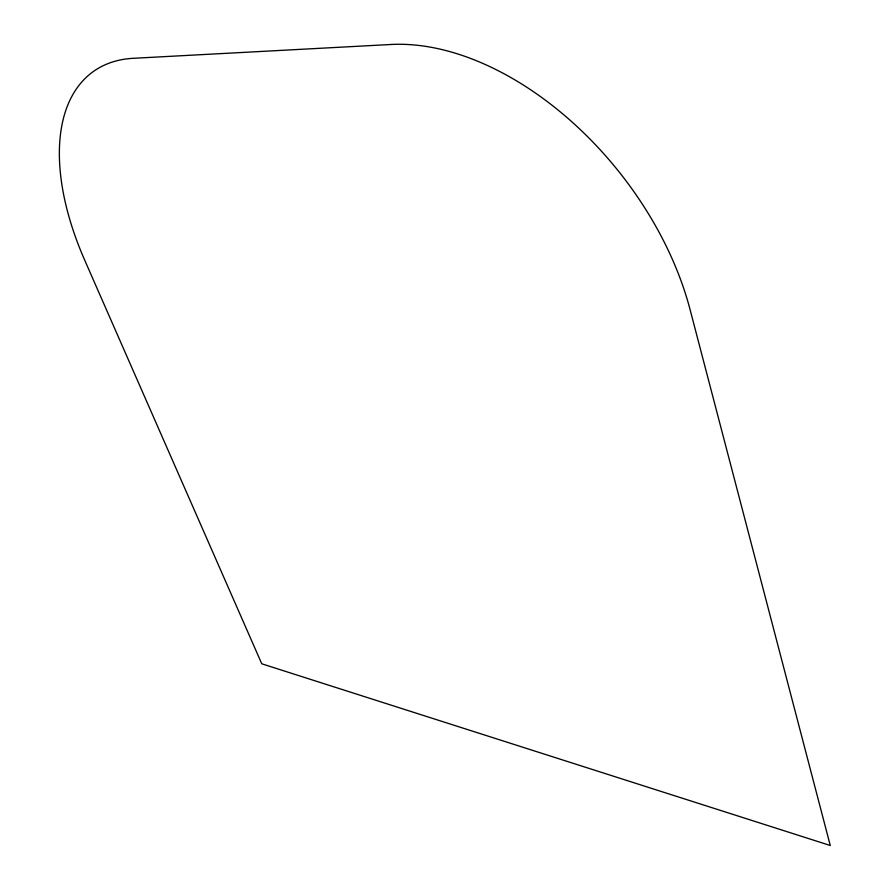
<?xml version="1.0" encoding="UTF-8"?>
<svg xmlns="http://www.w3.org/2000/svg" width="890" height="890" viewBox="0 0 890 890"><rect width="100%" height="100%" fill="white"/><g stroke="black" fill="none" stroke-linecap="round" stroke-linejoin="round"><path stroke-width="1.33" d="M390.743 44.5L133.088 58.317A230.855 124.211 54.8 0 0 84.583 259.891L261.76 663.795L830.27 845.5L690.117 309.753A265.743 168.844 51.5 0 0 390.743 44.5"/></g></svg>
